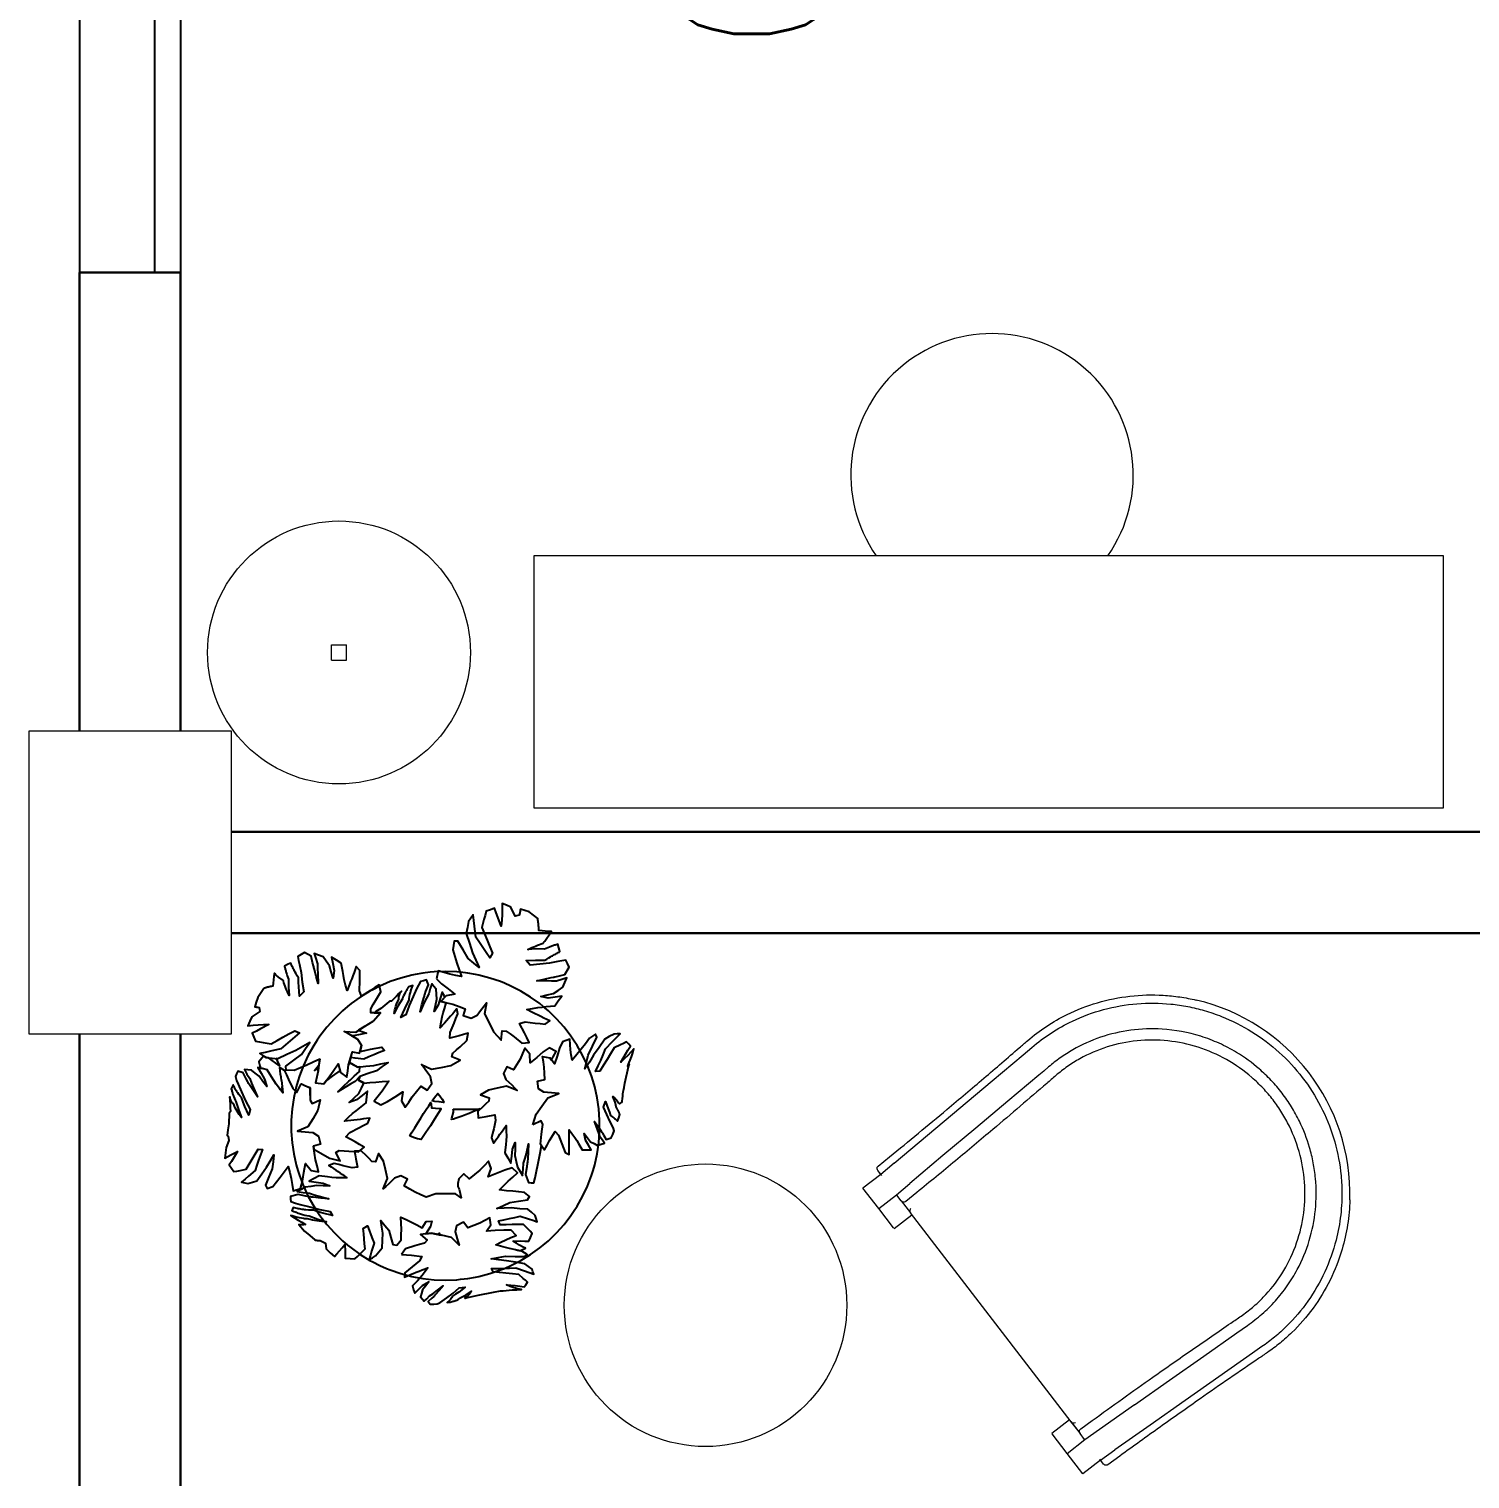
# Model space of a CAD drawing. Header units: inches. Extents: x 675 to 51927, y 19035 to 68555.
# Drawn here: x 8683 to 11534, y 33012 to 35879 of the extents above; entities that cross this region are included whole.
import ezdxf

# ---------------------------------------------------------------- set-up
doc = ezdxf.new("R2010")
doc.units = ezdxf.units.IN
doc.header["$LTSCALE"] = 0.5
doc.header["$MEASUREMENT"] = 0
for name, color, linetype in [('00 plants', 87, 'Continuous'), ('Window Exterior', 2, 'Continuous'), ('WINDOW_TEXT', 7, 'Continuous')]:
    doc.layers.add(name, color=color, linetype=linetype)
for name, color, linetype, lineweight in [('00I-FURN', 30, 'Continuous', 9), ('A-DETL-GENF', 92, 'Continuous', 5), ('Column', 192, 'Continuous', 13), ('G-IMPT', 8, 'Continuous', 9), ('Wall', 113, 'Continuous', 50)]:
    doc.layers.add(name, color=color, linetype=linetype, lineweight=lineweight)
doc.styles.add('_TCH_WINDOW', font='SIMPLEX', dxfattribs={"height": 3.5, "bigfont": 'GBCBIG'})

# ---------------------------------------------------------------- blocks, each defined once
blk = doc.blocks.new('$WINLIB2D$00000004')
at = {"color": 0}
for points in [[(-0.5, 0.5), (-0.5, -0.5)], [(-0.5, 0.5), (0.5, 0.5)], [(0.5, -0.5), (0.5, 0.5)], [(-0.5, 0.2406), (0.5, 0.2406)], [(-0.5, -0.5), (0.5, -0.5)]]:
    blk.add_lwpolyline(points, dxfattribs=at)

msp = doc.modelspace()

# ---------------------------------------------------------------- linework, layer by layer
at = {"layer": '00 plants', "flags": 128}
for points in [[(9488.9, 34000.6), (9499.2, 33991), (9512.4, 33980.9), (9525.7, 33970.6), (9508.2, 33966.9), (9497.7, 33955.8), (9509.6, 33953.3), (9521.4, 33950.6), (9533.8, 33946.2), (9546.1, 33941.6), (9542.1, 33928.1), (9557.7, 33923.1), (9569.5, 33929), (9574.3, 33935.2), (9579, 33941.4), (9583.6, 33947.5), (9588.2, 33953.6), (9584.3, 33931.4), (9593.2, 33913.5), (9601.9, 33895.9), (9617, 33879.8), (9618.8, 33898.1), (9626.9, 33897.5), (9634.8, 33891.7), (9642.6, 33885.9), (9658.3, 33873.8), (9672.5, 33875.1), (9667.8, 33884.5), (9663.1, 33893.9), (9653.5, 33912.7), (9664.6, 33915.5), (9684.2, 33913.2), (9694.1, 33912.2), (9704.3, 33911.2), (9713.2, 33917.6), (9707.3, 33920.4), (9701.5, 33923.2), (9695.8, 33926), (9690.2, 33928.9), (9684.6, 33931.7), (9679.1, 33934.5), (9668.1, 33940.2), (9678.9, 33942.1), (9689.6, 33944.1), (9698, 33944.9), (9706.4, 33945.8), (9723.1, 33947.7), (9730.1, 33957), (9736.9, 33966.3), (9723.6, 33964.5), (9710.1, 33962.7), (9695.3, 33966.1), (9707.9, 33968.9), (9720.3, 33971.8), (9729.8, 33978), (9739, 33984.1), (9743.3, 33993.4), (9747.3, 34002.5), (9737.1, 33999.4), (9726.4, 33996.2), (9716.9, 33996.5), (9707.3, 33996.7), (9687.7, 33997.1), (9702.2, 34000.2), (9716.3, 34003.3), (9719.8, 34004), (9721.5, 34004.4), (9723.2, 34004.8), (9730, 34006.3), (9743.1, 34009.1), (9751.3, 34023.8), (9748.3, 34030.9), (9745.1, 34037.9), (9737.3, 34036.5), (9729.3, 34034.9), (9712.7, 34031.5), (9693.7, 34030), (9674.2, 34028), (9666.4, 34037), (9685, 34037.6), (9694.2, 34037.7), (9703.2, 34037.7), (9707.2, 34040), (9711.1, 34042.3), (9714.9, 34044.5), (9716.8, 34045.5), (9718.7, 34046.6), (9720.6, 34047.7), (9722.5, 34048.7), (9724.3, 34049.7), (9726.2, 34050.7), (9728, 34051.7), (9729.8, 34052.7), (9731.6, 34053.7), (9733.4, 34054.7), (9731.4, 34061.9), (9728.9, 34069.1), (9725.7, 34068.1), (9724.1, 34067.6), (9722.4, 34067.1), (9720.8, 34066.5), (9719.2, 34066), (9717.5, 34065.4), (9715.9, 34064.8), (9714.2, 34064.2), (9712.6, 34063.6), (9709.3, 34062.4), (9705.9, 34061.1), (9702.6, 34059.7), (9686.5, 34059.8), (9670.1, 34059), (9677.8, 34062.5), (9681.5, 34064.2), (9685.3, 34065.7), (9689, 34067.2), (9692.7, 34068.6), (9696.5, 34069.9), (9700.2, 34071.1), (9701.3, 34072.6), (9702.4, 34074.1), (9703.5, 34075.6), (9704.6, 34077.1), (9708.7, 34083), (9712.8, 34088.7), (9713.8, 34090.1), (9714.8, 34091.4), (9715.9, 34092.8), (9716.9, 34094.1), (9710.6, 34094.7), (9704.3, 34095.3), (9698, 34095.8), (9691.8, 34096.2), (9691.6, 34099.2), (9691.6, 34100.7), (9691.5, 34102.2), (9691.4, 34103.7), (9691.2, 34105.2), (9691.1, 34106.6), (9691, 34108.1), (9690.8, 34109.6), (9690.7, 34111.1), (9690.5, 34112.5), (9690.3, 34114), (9690.1, 34115.4), (9689.9, 34116.9), (9689.6, 34118.4), (9689.4, 34119.8), (9672.8, 34133.6), (9663.9, 34136), (9655.2, 34138.3), (9654.9, 34136.8), (9654.7, 34135.4), (9654.4, 34134), (9654.1, 34132.5), (9653.8, 34131.1), (9653.4, 34129.6), (9653.1, 34128.1), (9652.7, 34126.6), (9644.7, 34124.6), (9636, 34142.6), (9627.7, 34146.4), (9619.3, 34150), (9619.3, 34139), (9618.8, 34127.8), (9618.2, 34116.5), (9617.4, 34105), (9610.4, 34122.6), (9607, 34131.5), (9603.7, 34140.5), (9595.8, 34137.5), (9587.5, 34134.3), (9585.2, 34126.3), (9583, 34118.3), (9578.6, 34102.1), (9584, 34089.5), (9589.3, 34077), (9594.5, 34064.4), (9599.7, 34051.8), (9594.4, 34042.4), (9587.6, 34052.7), (9580.8, 34062.8), (9574, 34072.9), (9567.1, 34083), (9564.4, 34104.9), (9563.1, 34116), (9561.9, 34127.3), (9557.3, 34120.9), (9552.8, 34114.5), (9550.4, 34102.3), (9548.1, 34090.3), (9554.3, 34071.2), (9560.3, 34052.4), (9567.1, 34037.8), (9573.8, 34023), (9562.8, 34032.1), (9551.8, 34041.1), (9541.9, 34058.1), (9531.7, 34075.1), (9524, 34075), (9521.6, 34058.3), (9525.6, 34045), (9529.3, 34031.8), (9534.1, 34018.5), (9538.8, 34005.1), (9527.2, 34007.5), (9515.7, 34009.8), (9504.2, 34013.1), (9492.8, 34016.4)], [(9201.7, 33710.1), (9201.8, 33699), (9203.4, 33676.7), (9206.7, 33654.7), (9211.5, 33632.9), (9214.9, 33621.5), (9217.9, 33611.5), (9225.9, 33590.7), (9235.4, 33570.5), (9246.3, 33551.1), (9253.2, 33540.6), (9258.6, 33532.5), (9272.2, 33514.8), (9287.1, 33498.2), (9303.1, 33482.8), (9313.3, 33474.3), (9320.3, 33468.5), (9338.4, 33455.5), (9357.4, 33443.9), (9363, 33441), (9377.3, 33433.7), (9390.1, 33428.2), (9397.8, 33425), (9418.9, 33417.8), (9440.5, 33412.2), (9447.3, 33410.9), (9462.4, 33408.1), (9484.6, 33405.7), (9506.8, 33404.8), (9529.1, 33405.7), (9536.7, 33406.5), (9551.3, 33408.1), (9566.4, 33410.9), (9573.2, 33412.2), (9594.8, 33417.8), (9615.9, 33425), (9623.6, 33428.2), (9636.4, 33433.7), (9650.7, 33441), (9656.2, 33443.9), (9675.3, 33455.5), (9693.4, 33468.5), (9700.4, 33474.3), (9710.5, 33482.8), (9726.6, 33498.2), (9741.5, 33514.8), (9755.1, 33532.5), (9760.5, 33540.6), (9767.4, 33551.1), (9778.3, 33570.5), (9787.8, 33590.7), (9795.7, 33611.5), (9798.8, 33621.5), (9802.2, 33632.9), (9807, 33654.7), (9810.3, 33676.7), (9811.9, 33699), (9811.9, 33710.1), (9811.9, 33721.3), (9810.3, 33743.5), (9807, 33765.6), (9802.2, 33787.3), (9798.8, 33798.7), (9795.7, 33808.7), (9787.8, 33829.5), (9778.3, 33849.7), (9767.4, 33869.1), (9760.5, 33879.6), (9755.1, 33887.7), (9741.5, 33905.4), (9726.6, 33922), (9710.5, 33937.5), (9700.4, 33946), (9693.4, 33951.7), (9675.3, 33964.7), (9656.2, 33976.3), (9650.7, 33979.2), (9636.4, 33986.5), (9623.6, 33992), (9615.9, 33995.2), (9594.8, 34002.4), (9573.2, 34008.1), (9566.4, 34009.4), (9551.3, 34012.1), (9536.7, 34013.7), (9529.1, 34014.6), (9506.8, 34015.4), (9484.6, 34014.6), (9476.9, 34013.7), (9462.4, 34012.1), (9447.3, 34009.4), (9440.5, 34008.1), (9418.9, 34002.4), (9397.8, 33995.2), (9390.1, 33992), (9377.3, 33986.5), (9363, 33979.2), (9357.4, 33976.3), (9338.4, 33964.7), (9320.3, 33951.7), (9313.3, 33946), (9303.1, 33937.5), (9287.1, 33922), (9272.2, 33905.4), (9258.6, 33887.7), (9253.2, 33879.6), (9246.3, 33869.1), (9235.4, 33849.7), (9225.9, 33829.5), (9217.9, 33808.7), (9214.9, 33798.7), (9211.5, 33787.3), (9206.7, 33765.6), (9203.4, 33743.5), (9201.8, 33721.3)], [(9679.5, 33712), (9686.2, 33733), (9697.7, 33749.2), (9709.7, 33765.7), (9730.9, 33773.9), (9723.8, 33774.5), (9716.5, 33775), (9709, 33775.7), (9701.3, 33776.5), (9690.8, 33783.3), (9688.9, 33798.5), (9703.3, 33801.8), (9702.8, 33814), (9702.4, 33826.1), (9700.6, 33836.8), (9698.8, 33847.4), (9713.2, 33844.5), (9716.8, 33840), (9720.2, 33846.4), (9725.9, 33856.9), (9712, 33864.6), (9700.4, 33856.4), (9687.5, 33845.5), (9674.5, 33834.7), (9673.8, 33852.1), (9663.8, 33863.7), (9659.1, 33852.9), (9654.5, 33842.1), (9648, 33831.4), (9641.7, 33820.9), (9628.1, 33826.8), (9621.5, 33813.7), (9626.6, 33802), (9632.3, 33796.5), (9637.9, 33791), (9643.4, 33785.5), (9648.7, 33780), (9627.6, 33788.4), (9609.5, 33784.3), (9592, 33780.5), (9576.3, 33771.5), (9593.5, 33765.6), (9592.7, 33758.8), (9587, 33753.5), (9581.5, 33748.3), (9570.7, 33738.5), (9571.6, 33726), (9579.5, 33727.1), (9587.7, 33728.4), (9604.7, 33731.5), (9606.2, 33720.8), (9602.3, 33703.8), (9600.2, 33695.1), (9598.2, 33686.1), (9602.2, 33675.7), (9605.3, 33680.3), (9608.4, 33684.8), (9611.5, 33689.2), (9614.6, 33693.5), (9617.7, 33697.8), (9620.8, 33702), (9627.1, 33710.5), (9627.3, 33700), (9627.5, 33689.4), (9626.9, 33681.3), (9626.2, 33673.1), (9624.6, 33656.4), (9630.6, 33646.5), (9636.3, 33636.5), (9638, 33650.3), (9639.3, 33664.1), (9644.8, 33677.1), (9644.8, 33664.1), (9644.4, 33651.1), (9647, 33639.5), (9649.1, 33628), (9654.5, 33619.9), (9659.5, 33611.9), (9660.8, 33624.1), (9661.6, 33636.3), (9664.4, 33645.8), (9666.9, 33655.3), (9671.3, 33674.4), (9670.7, 33659.1), (9669.6, 33643.9), (9669.2, 33640.1), (9669, 33638.2), (9668.8, 33636.3), (9667.9, 33628.8), (9665.4, 33613.7), (9671, 33597.7), (9676.3, 33597.6), (9681.4, 33597.6), (9684.1, 33607.2), (9686.4, 33616.9), (9690.1, 33636.1), (9694.5, 33656.3), (9697, 33671.4), (9695.1, 33674), (9697.1, 33693.7), (9698.2, 33703.4), (9699.3, 33713), (9696.1, 33720)], [(9478.6, 33752.6), (9479.1, 33745.6), (9487.1, 33744.9), (9495.3, 33744.2), (9497.6, 33744.1), (9497.8, 33743.1), (9493.4, 33735.7), (9485.5, 33723), (9477, 33710), (9468.1, 33696.7), (9458.6, 33683.2), (9458.6, 33683.2), (9455.7, 33683.5), (9451.9, 33684.3), (9447.9, 33685.5), (9443.5, 33687), (9438.9, 33688.9), (9436.3, 33690.1), (9439.9, 33696), (9446.1, 33706.4), (9452.2, 33716.3), (9457.9, 33725.5), (9463.5, 33734.2), (9468.8, 33742.3), (9473.9, 33749.9), (9478.3, 33756.3)], [(9504.3, 33756.3), (9502.6, 33756.5), (9494.3, 33757.4), (9486.2, 33758.5), (9480.4, 33759.3), (9483.3, 33763.2), (9487.6, 33769.1), (9491.5, 33774), (9495.6, 33769.1), (9500.2, 33762.9), (9504, 33756.9)], [(9522.1, 33742.9), (9528.8, 33742.7), (9546.2, 33742.7), (9557.3, 33742.8), (9568.5, 33743.2), (9574.9, 33743.5), (9569, 33740.9), (9561.1, 33737.6), (9553.6, 33734.6), (9546.6, 33731.9), (9540, 33729.4), (9533.9, 33727.2), (9528.2, 33725.2), (9522.9, 33723.5), (9519.1, 33722.4), (9519.7, 33725.3), (9522.6, 33737.1), (9522.6, 33740.7)], [(9419.9, 33455.3), (9429.8, 33454.9), (9439.9, 33454.1), (9460.3, 33451.8), (9455.4, 33443.1), (9441.2, 33431.2), (9434, 33425.2), (9426.7, 33419.1), (9425.7, 33411), (9431.7, 33413.5), (9437.5, 33415.9), (9443.3, 33418.3), (9449.1, 33420.6), (9454.9, 33422.8), (9460.6, 33425), (9472, 33429.3), (9466.5, 33421.7), (9461.1, 33414.3), (9456.2, 33408.9), (9451.3, 33403.6), (9441.6, 33393.3), (9443.9, 33385.8), (9446.1, 33378.9), (9453.8, 33386.4), (9461.5, 33394.5), (9473.9, 33401.4), (9467.6, 33393.2), (9461.4, 33385.4), (9459.5, 33378.2), (9457.6, 33371.8), (9461.3, 33367), (9465, 33363), (9470, 33367.9), (9475.1, 33373.6), (9481.9, 33378.1), (9488.6, 33382.9), (9502.1, 33393.3), (9494.7, 33384.4), (9487.3, 33376.2), (9485.4, 33374.3), (9484.5, 33373.3), (9483.6, 33372.4), (9479.9, 33368.9), (9472.7, 33362.9), (9476.7, 33357.5), (9483.6, 33357.5), (9490.7, 33357.8), (9495.5, 33360.1), (9500.3, 33363), (9509.8, 33370.1), (9521.9, 33379.2), (9533.8, 33389.6), (9545.6, 33390.8), (9533.3, 33381.3), (9527, 33376.9), (9520.7, 33372.9), (9519.5, 33370.7), (9518.3, 33368.7), (9517.1, 33366.9), (9516.4, 33366.1), (9515.8, 33365.3), (9515.1, 33364.5), (9514.4, 33363.8), (9513.7, 33363.2), (9513, 33362.5), (9512.3, 33362), (9511.5, 33361.5), (9510.8, 33361), (9510, 33360.6), (9516.1, 33361.5), (9522.2, 33363), (9524.1, 33363.5), (9525.1, 33363.7), (9526, 33364), (9526.9, 33364.4), (9527.8, 33364.7), (9528.7, 33365.1), (9529.6, 33365.5), (9530.4, 33365.9), (9531.3, 33366.4), (9532.9, 33367.4), (9534.5, 33368.5), (9536.1, 33369.7), (9547.7, 33375.8), (9558.7, 33383), (9555.7, 33378.9), (9554.2, 33377.1), (9552.6, 33375.4), (9550.9, 33373.9), (9549.1, 33372.5), (9548.3, 33371.9), (9545.5, 33371.6), (9545.7, 33371.1), (9545.8, 33370.7), (9545.9, 33370.4), (9545.2, 33370), (9545.3, 33369.7), (9545.4, 33369.4), (9545.6, 33369.2), (9545.7, 33369.1), (9546, 33369.1), (9548, 33369.7), (9571.3, 33375.1), (9601.7, 33381.3), (9615.7, 33383.4), (9620.8, 33384), (9638.9, 33385.5), (9648.2, 33385.7), (9657.2, 33386.1), (9649.9, 33387.7), (9642.5, 33389.8), (9635.1, 33392.5), (9627.6, 33395.6), (9645, 33394.1), (9653.7, 33393.1), (9662.4, 33391.9), (9665.9, 33395.9), (9669.4, 33400.7), (9665.1, 33404.5), (9660.8, 33408.4), (9652, 33416.1), (9639.3, 33417.3), (9626.6, 33418.6), (9613.9, 33420), (9601.2, 33421.6), (9597.9, 33428), (9609.9, 33428), (9621.9, 33428.1), (9633.9, 33428.5), (9645.8, 33428.9), (9663.5, 33423.1), (9672.4, 33420), (9681.6, 33416.6), (9679.9, 33421.6), (9678.2, 33426.4), (9670.9, 33432), (9663.7, 33437.3), (9645.7, 33440.1), (9627.9, 33443.2), (9612.6, 33444.9), (9597.1, 33447.3), (9611.3, 33449.6), (9625.4, 33452), (9644.5, 33451.3), (9663.6, 33451.3), (9668.7, 33455.6), (9658.3, 33462.1), (9645.9, 33464.6), (9633.6, 33467.6), (9620.3, 33470.8), (9606.8, 33474.8), (9616.5, 33479.8), (9626.1, 33484.7), (9636.4, 33489), (9646.7, 33493.2), (9636.9, 33503.7), (9622.3, 33503.9), (9605.3, 33502.9), (9588.1, 33501.9), (9596.7, 33514.4), (9594.4, 33528.1), (9584.5, 33522.9), (9574.6, 33517.6), (9562.9, 33513), (9551.2, 33508.1), (9542.7, 33519.7), (9528.8, 33512.4), (9526, 33500.6), (9528, 33493.6), (9530, 33486.8), (9531.9, 33480.2), (9533.8, 33473.8), (9518.6, 33489.2), (9498.8, 33493.6), (9479.3, 33497.5), (9457.3, 33495.3), (9470.6, 33483.9), (9465.2, 33478.3), (9455.8, 33475.6), (9446.4, 33472.7), (9427.6, 33466.6)]]:
    msp.add_lwpolyline(points, close=True, dxfattribs=at)
for points in [[(9258.4, 33842.2), (9256.7, 33830.4), (9255.1, 33818.6), (9252.5, 33806.8), (9249.8, 33795), (9266, 33792.8), (9275.1, 33804.2), (9284.6, 33818.5), (9294.4, 33832.9), (9299.5, 33815.8), (9311.9, 33806.6), (9313.6, 33818.7), (9315.4, 33830.8), (9319, 33843.6), (9322.7, 33856.3), (9337.1, 33853.8), (9340.7, 33869.9), (9333.4, 33881.1), (9326.5, 33885.2), (9319.7, 33889.2), (9313, 33893.1), (9306.4, 33896.9), (9329.4, 33895.5), (9346.7, 33906.2), (9363.6, 33916.8), (9378.1, 33933.5), (9359.4, 33933.4), (9359.1, 33941.4), (9363.9, 33949.9), (9368.9, 33958.3), (9378.8, 33975.1), (9375.7, 33989.1), (9367.2, 33983.5), (9358.5, 33977.8), (9341, 33966.3), (9337, 33977), (9337.4, 33996.7), (9337.5, 34006.8), (9337.5, 34017), (9330.5, 34025.2), (9328.3, 34019.1), (9326.1, 34013), (9323.8, 34007), (9321.6, 34001.1), (9319.3, 33995.3), (9317, 33989.5), (9312.4, 33978), (9309.5, 33988.5), (9306.7, 33998.9), (9305.2, 34007.2), (9303.7, 34015.5), (9300.6, 34032), (9291.2, 34038), (9281.8, 34043.9), (9284.4, 34030.8), (9287, 34017.5), (9284.7, 34002.4), (9281.1, 34014.7), (9277.5, 34026.7), (9271, 34035.6), (9264.8, 34044.2), (9255.9, 34047.6), (9247.2, 34050.6), (9250.4, 34040.7), (9253.8, 34030.4), (9254, 34020.9), (9254.3, 34011.2), (9255.2, 33991.6), (9251.3, 34005.7), (9247.6, 34019.5), (9246.8, 34022.9), (9246.3, 34024.6), (9245.9, 34026.3), (9244.2, 34032.9), (9241.2, 34045.8), (9227.8, 34052.7), (9221.5, 34049), (9215.2, 34045.1), (9216.5, 34037.3), (9217.9, 34029.4), (9221.5, 34013.2), (9223.7, 33994.3), (9226.6, 33975), (9218.5, 33966.3), (9217, 33984.9), (9216.4, 33994), (9216.1, 34003.1), (9213.8, 34006.8), (9211.7, 34010.5), (9209.6, 34014.2), (9208.6, 34016), (9207.6, 34017.8), (9206.7, 34019.6), (9205.8, 34021.3), (9204.9, 34023.1), (9204, 34024.9), (9203.1, 34026.6), (9202.3, 34028.4), (9201.5, 34030.1), (9200.7, 34031.8), (9194.6, 34029.1), (9188.5, 34026), (9189.3, 34022.8), (9189.7, 34021.2), (9190.1, 34019.6), (9190.5, 34018), (9190.9, 34016.4), (9191.4, 34014.8), (9191.8, 34013.2), (9192.3, 34011.6), (9192.8, 34010), (9193.9, 34006.8), (9195, 34003.6), (9196.2, 34000.3), (9196.5, 33984.1), (9197.8, 33967.9), (9194.3, 33975.2), (9192.7, 33978.8), (9191.2, 33982.4), (9189.8, 33986), (9188.5, 33989.6), (9187.4, 33993.2), (9186.4, 33996.9), (9185.1, 33997.9), (9183.8, 33998.8), (9182.5, 33999.8), (9181.3, 34000.7), (9176.6, 34004.4), (9172.3, 34008), (9171.3, 34009), (9170.4, 34009.9), (9169.4, 34010.8), (9168.5, 34011.8), (9167.6, 34005.3), (9166.7, 33998.9), (9165.9, 33992.5), (9165.3, 33986.2), (9162.9, 33985.8), (9161.7, 33985.6), (9160.6, 33985.4), (9159.4, 33985.1), (9158.3, 33984.9), (9157.1, 33984.6), (9156, 33984.4), (9154.9, 33984.1), (9153.8, 33983.8), (9152.7, 33983.5), (9151.6, 33983.2), (9150.6, 33982.9), (9149.5, 33982.6), (9148.5, 33982.2), (9147.4, 33981.9), (9135.6, 33963.9), (9132.5, 33954.7), (9129.6, 33945.6), (9130.6, 33945.5), (9131.7, 33945.3), (9132.7, 33945.1), (9133.8, 33945), (9134.9, 33944.8), (9136.1, 33944.5), (9137.2, 33944.3), (9138.4, 33944.1), (9139.7, 33936.1), (9123.9, 33925.7), (9120, 33916.9), (9116.3, 33908.1), (9126.2, 33909.1), (9136.3, 33909.8), (9146.7, 33910.2), (9157.4, 33910.6), (9141.2, 33901.8), (9133.1, 33897.5), (9124.8, 33893.3), (9127.8, 33885.7), (9131.1, 33877.7), (9138.8, 33876.2), (9146.6, 33874.8), (9162.2, 33872.1), (9173.8, 33878.7), (9185.4, 33885.2), (9197, 33891.8), (9208.8, 33898.2), (9218.1, 33893.8), (9208.7, 33886.1), (9199.5, 33878.2), (9190.3, 33870.4), (9181.2, 33862.4), (9160.6, 33857.6), (9150.1, 33855.2), (9139.4, 33852.8), (9145.8, 33848.9), (9152.3, 33845), (9164.1, 33843.9), (9175.6, 33842.8)], [(9332.9, 33825.9), (9349.2, 33827.8), (9365.5, 33829.4), (9379.3, 33832.5), (9393.6, 33835.3), (9382, 33827.2), (9370.7, 33819), (9354, 33813.5), (9337.6, 33807.5), (9334.7, 33800.4), (9345.7, 33794.7), (9357.1, 33795.6), (9368.9, 33796.2), (9381.6, 33797.5), (9395, 33798.6), (9388.3, 33788.4), (9381.5, 33778.4), (9373.9, 33768.6), (9366.2, 33759), (9378.9, 33751.3), (9392.2, 33758.3), (9407.2, 33767.7), (9422.4, 33777.2), (9419.7, 33759.8), (9427.3, 33746.7), (9434.2, 33757.1), (9441, 33767.5), (9449.6, 33777.8), (9458.2, 33788.2), (9470.6, 33780.5), (9480, 33794), (9477.5, 33807.1), (9472.8, 33813.4), (9468.3, 33819.6), (9463.9, 33825.6), (9459.7, 33831.5), (9479.4, 33821.9), (9498.7, 33825.6), (9517.5, 33829.4), (9535.7, 33839.8), (9519.4, 33846.4), (9521.8, 33854.1), (9528.8, 33860.3), (9535.8, 33866.5), (9549.5, 33878.9), (9551.5, 33893.1), (9542.8, 33890.7), (9533.9, 33888.3), (9515.4, 33883.6), (9516.1, 33894.9), (9523.8, 33913.1), (9527.7, 33922.3), (9531.7, 33931.7), (9529.6, 33941.6), (9525.4, 33936.7), (9521.2, 33931.8), (9517.1, 33927.1), (9512.9, 33922.4), (9508.8, 33917.8), (9504.7, 33913.3), (9496.4, 33904.2), (9498.3, 33914.8), (9500.2, 33925.4), (9502.5, 33933.5), (9504.8, 33941.6), (9508.3, 33953.5), (9497.7, 33955.8), (9505.9, 33964.4), (9505, 33966.2), (9500.7, 33974.5), (9496.6, 33961.8), (9492.7, 33948.9), (9484.4, 33935.9), (9486.9, 33948.3), (9489.6, 33960.4), (9488.9, 33970.5), (9488.5, 33980.1), (9484, 33985.9), (9479.9, 33991.2), (9476.7, 33981.5), (9473.9, 33971.3), (9469.4, 33962.6), (9465.1, 33953.8), (9457, 33935.7), (9460.4, 33949.8), (9464.2, 33963.4), (9465.2, 33966.8), (9465.7, 33968.4), (9466.2, 33970), (9468.4, 33976.5), (9473.2, 33988.7), (9469.1, 33998.5), (9463.3, 33997), (9457.7, 33995.2), (9453.6, 33988.3), (9449.9, 33981), (9443.3, 33965.7), (9435.4, 33948.2), (9428.4, 33929.8), (9418.7, 33924.5), (9426.4, 33941.7), (9430.5, 33950.1), (9434.8, 33958.3), (9435.3, 33962.2), (9435.9, 33966.1), (9436.7, 33969.9), (9437.1, 33971.7), (9437.6, 33973.6), (9438.1, 33975.4), (9438.6, 33977.2), (9439.2, 33978.9), (9439.8, 33980.7), (9440.4, 33982.4), (9441.1, 33984.1), (9441.8, 33985.8), (9442.6, 33987.4), (9438.4, 33986.5), (9434.3, 33985.1), (9432.4, 33982.3), (9431.4, 33980.9), (9430.5, 33979.4), (9429.7, 33978), (9428.8, 33976.5), (9428, 33975.1), (9427.2, 33973.6), (9426.4, 33972.1), (9425.6, 33970.6), (9424.2, 33967.5), (9422.9, 33964.5), (9421.6, 33961.3), (9413, 33947), (9405.4, 33932.2), (9406.9, 33939.7), (9407.9, 33943.3), (9409, 33946.9), (9410.2, 33950.5), (9411.5, 33954), (9413.1, 33957.4), (9414.7, 33960.8), (9414.7, 33961.9), (9414.8, 33963.1), (9414.9, 33964.2), (9415, 33965.2), (9415.9, 33969.3), (9417.6, 33973.1), (9418.1, 33974), (9418.7, 33974.9), (9419.4, 33975.7), (9420.1, 33976.6), (9414.9, 33971.6), (9409.8, 33966.5), (9404.7, 33961.4), (9399.9, 33956.3), (9399, 33956.4), (9398.6, 33956.4), (9398.2, 33956.4), (9397.9, 33956.4), (9397.5, 33956.4), (9397.2, 33956.3), (9396.9, 33956.3), (9396.6, 33956.2), (9396.4, 33956.1), (9396.1, 33956), (9395.9, 33955.9), (9395.7, 33955.7), (9395.5, 33955.5), (9395.2, 33955.2), (9379.1, 33942.4), (9369.5, 33935.9), (9365.9, 33933.4), (9378.1, 33933.5)], [(9346.7, 33906.2), (9335.1, 33899), (9336.4, 33898.5), (9343.2, 33895.9), (9350.4, 33893.1), (9335.1, 33890.1), (9327.4, 33888.7), (9321.9, 33887.9), (9326.5, 33885.2)], [(9255.1, 33818.6), (9255.9, 33824.6), (9247.8, 33819.3), (9253.1, 33826.2), (9255.8, 33829.6), (9256.8, 33830.7), (9258.4, 33842.2), (9245.3, 33836.1), (9232.7, 33829.9), (9220.1, 33824.8), (9207.8, 33819.5), (9191.8, 33820.3), (9191.2, 33827.9), (9206.7, 33839.8), (9222.2, 33851.4), (9230.2, 33863.3), (9238.3, 33875.2), (9224.5, 33867.1), (9210.9, 33858.8), (9193.3, 33850.9), (9175.6, 33842.8), (9171.8, 33843.1), (9174, 33838.6), (9178.8, 33828.7), (9163.9, 33839.5), (9157.1, 33844.5), (9152.3, 33845), (9147.1, 33848.1), (9143.5, 33843.9), (9137.6, 33836.8), (9139.6, 33829), (9140.8, 33824.3), (9144.5, 33823.3)], [(9340.7, 33869.9), (9337.9, 33857.3), (9347.1, 33859.2), (9358.3, 33861.5), (9369.7, 33863.8), (9381.2, 33865.9), (9386.2, 33858.9), (9375.8, 33854.8), (9365.5, 33850.7), (9355.4, 33846.4), (9345.4, 33842.1), (9328.3, 33844.2), (9319.6, 33845.3), (9319.5, 33845.3), (9319, 33843.6), (9316.8, 33835.5), (9316.9, 33835.4), (9325, 33830.6)], [(9695.1, 33674), (9703, 33662.8), (9707.9, 33672), (9713, 33681.1), (9723.8, 33699.1), (9730.7, 33691.7), (9737, 33674.5), (9740.2, 33665.8), (9743.4, 33657.1), (9751.6, 33653.6), (9751.4, 33659.9), (9751.3, 33666.1), (9751.3, 33672.2), (9751.3, 33678.3), (9751.3, 33684.3), (9751.4, 33690.3), (9751.6, 33702.2), (9757.2, 33694.7), (9762.8, 33687.3), (9766.5, 33681), (9770.1, 33674.9), (9777.2, 33662.7), (9786.3, 33662.6), (9794.9, 33662.6), (9789.7, 33671.9), (9784, 33681.4), (9781.6, 33694.9), (9787.9, 33686.6), (9794, 33678.5), (9801.2, 33674.8), (9807.8, 33671.3), (9815, 33673.5), (9821.7, 33676.1), (9817.6, 33681.8), (9812.9, 33687.9), (9810.6, 33695.3), (9807.9, 33702.9), (9802, 33718.4), (9808.8, 33708.9), (9815, 33699.8), (9816.4, 33697.6), (9817.1, 33696.5), (9817.8, 33695.4), (9820.5, 33691.2), (9825, 33683.2), (9834.5, 33686.4), (9837.9, 33693.1), (9840.9, 33700), (9839.4, 33704.5), (9837.4, 33709.3), (9832.1, 33719.4), (9826.4, 33732.8), (9819.5, 33746.7), (9823.2, 33758), (9828.9, 33744), (9831.4, 33737.1), (9833.6, 33730.3), (9835.8, 33728.8), (9837.9, 33727.3), (9839.9, 33725.8), (9840.8, 33725.1), (9841.6, 33724.4), (9842.4, 33723.8), (9843.2, 33723.1), (9844, 33722.4), (9844.7, 33721.8), (9845.3, 33721.2), (9845.9, 33720.5), (9846.5, 33719.9), (9847.1, 33719.3), (9849.6, 33725.8), (9851.7, 33732.6), (9851.3, 33734.1), (9851, 33734.8), (9850.8, 33735.6), (9850.5, 33736.3), (9850.1, 33737.1), (9849.8, 33737.8), (9849.4, 33738.6), (9849, 33739.3), (9848.6, 33740.1), (9847.6, 33741.6), (9846.6, 33743.1), (9845.4, 33744.7), (9842.4, 33756.6), (9838.3, 33768.3), (9842.1, 33764.8), (9843.8, 33763), (9845.4, 33761.2), (9846.8, 33759.4), (9848.1, 33757.6), (9849.2, 33755.8), (9850.2, 33753.9), (9851, 33754.2), (9851.7, 33754.5), (9852.4, 33754.7), (9853, 33755), (9855, 33756.4), (9856.3, 33757.9), (9856.4, 33758.3), (9856.6, 33758.7), (9856.7, 33759), (9857.3, 33764), (9857.7, 33768.5), (9858.1, 33772.9), (9858.4, 33777.4), (9859.1, 33779.7), (9859.4, 33780.9), (9859.7, 33782), (9859.9, 33783.2), (9860.2, 33784.4), (9860.4, 33785.7), (9861.8, 33794.5), (9869.1, 33826.7), (9869.4, 33827.5), (9869.7, 33828.4), (9869.9, 33829.3), (9870.1, 33830.3), (9870.2, 33831.2), (9870.3, 33832.2), (9868.1, 33826.8), (9867.9, 33828.8), (9875.2, 33846.8), (9877.6, 33854.7), (9879.8, 33862.5), (9873.9, 33855.6), (9867.6, 33848.9), (9860.7, 33842.4), (9853.5, 33836), (9862.9, 33851.9), (9867.8, 33859.8), (9872.9, 33867.5), (9869.4, 33871.6), (9865.2, 33876), (9859.1, 33873.1), (9852.9, 33870.2), (9840.4, 33864.2), (9833.5, 33852.6), (9826.6, 33841.2), (9819.6, 33829.8), (9812.4, 33818.4), (9804, 33817.3), (9809.1, 33828.4), (9814, 33839.6), (9818.8, 33850.8), (9823.4, 33862.1), (9837.6, 33876.9), (9844.9, 33884.3), (9852.4, 33891.8), (9846.4, 33891.8), (9840.3, 33891.6), (9831, 33886.5), (9822, 33881.3), (9811.1, 33865.3), (9799.9, 33849.6), (9791.7, 33836), (9782.8, 33822.5), (9786.1, 33836.2), (9789.2, 33849.9), (9798, 33867.3), (9806.3, 33885.3), (9803.7, 33891.2), (9791.8, 33883.2), (9783.8, 33872.5), (9775.4, 33862), (9766.7, 33850.9), (9757.4, 33840), (9755.7, 33850.3), (9754.1, 33860.5), (9753.4, 33871.1), (9752.7, 33881.7), (9738.1, 33876.4), (9732.8, 33863.5), (9727.8, 33848.1), (9722.7, 33832.5), (9713.2, 33844.5)], [(9182.4, 33800), (9183.1, 33793.9), (9183.7, 33787.7), (9184.9, 33775.5), (9178.3, 33784), (9171.7, 33792.5), (9167.2, 33799.6), (9162.7, 33806.7), (9153.9, 33821), (9144.5, 33823.3), (9135.5, 33825.7), (9142.1, 33814.1), (9149.2, 33802.6), (9153.3, 33787.8), (9145.8, 33797.9), (9138.5, 33808), (9130.6, 33814.2), (9123.2, 33820.4), (9115.9, 33820.9), (9109.1, 33821.3), (9114.2, 33812.5), (9120, 33803.6), (9123.4, 33794.5), (9127.1, 33785.4), (9135.1, 33767.3), (9126.9, 33779.2), (9119.3, 33791.1), (9117.5, 33794.1), (9116.6, 33795.6), (9115.8, 33797.1), (9112.4, 33803), (9106.5, 33814.8), (9096.5, 33818.2), (9093.8, 33812.9), (9091.3, 33807.5), (9093.8, 33799.9), (9096.7, 33792.2), (9103.7, 33777.1), (9111.4, 33759.5), (9120.4, 33742.1), (9117.9, 33731.3), (9110.2, 33748.5), (9106.7, 33757.1), (9103.5, 33765.8), (9100.9, 33768.8), (9098.4, 33771.9), (9096.1, 33775), (9095, 33776.5), (9094, 33778.1), (9093, 33779.7), (9092, 33781.3), (9091.1, 33782.9), (9090.2, 33784.5), (9089.3, 33786.2), (9088.5, 33787.8), (9087.8, 33789.4), (9087, 33791.1), (9084.9, 33787.3), (9083.2, 33783.4), (9084, 33780.1), (9084.5, 33778.4), (9084.9, 33776.8), (9085.4, 33775.2), (9085.9, 33773.6), (9086.5, 33772), (9087, 33770.4), (9087.6, 33768.8), (9088.2, 33767.2), (9089.5, 33764.1), (9090.9, 33761.1), (9092.5, 33758.1), (9097.3, 33742.1), (9103.3, 33726.5), (9098.7, 33732.7), (9096.6, 33735.8), (9094.7, 33739), (9092.9, 33742.3), (9091.2, 33745.6), (9089.6, 33749.1), (9088.2, 33752.6), (9087.4, 33753.4), (9086.6, 33754.2), (9085.8, 33755), (9085.1, 33755.8), (9082.7, 33759.2), (9081, 33762.9), (9080.7, 33763.9), (9080.4, 33765), (9080.2, 33766.1), (9080.1, 33767.2), (9080.3, 33759.9), (9080.7, 33752.7), (9081.1, 33745.6), (9081.7, 33738.5), (9081, 33738), (9080.7, 33737.7), (9080.5, 33737.4), (9080.2, 33737.1), (9080, 33736.8), (9079.8, 33736.6), (9079.7, 33736.3), (9079.5, 33736), (9079.4, 33735.8), (9079.4, 33735.5), (9079.3, 33735.3), (9079.3, 33735), (9079.3, 33734.7), (9079.3, 33734.3), (9078.1, 33713.8), (9076.5, 33702.3), (9075, 33691.1), (9075.2, 33690.9), (9075.3, 33690.7), (9075.5, 33690.5), (9075.8, 33690.3), (9076.1, 33690.1), (9076.4, 33689.9), (9076.8, 33689.8), (9077.2, 33689.6), (9078.6, 33681), (9072.8, 33667.1), (9071.6, 33656.5), (9070.7, 33646), (9076.2, 33649.4), (9082.2, 33652.7), (9088.7, 33656), (9095.6, 33659.5), (9087.6, 33646.1), (9083.5, 33639.4), (9079.1, 33632.8), (9083.4, 33626.2), (9088.4, 33619.6), (9094.4, 33620.7), (9100.5, 33621.8), (9112.8, 33624.4), (9118.6, 33634.4), (9124.4, 33644.3), (9130.3, 33654.2), (9136.4, 33664.2), (9145, 33663.3), (9141, 33652.8), (9137.3, 33642.4), (9133.7, 33632), (9130.2, 33621.7), (9117.2, 33610.4), (9110.6, 33604.7), (9103.6, 33598.8), (9109.9, 33597.4), (9116.2, 33596), (9125.2, 33598.8), (9133.9, 33601.6), (9143.4, 33614.9), (9153.1, 33628.1), (9160, 33640.5), (9167.4, 33653), (9165.8, 33639), (9164.2, 33625.1), (9157.2, 33608.9), (9150.7, 33592.8), (9154.1, 33585.9), (9165.6, 33590.3), (9172.6, 33599.3), (9180, 33608.5), (9187.6, 33618.9), (9195.8, 33629.5), (9198.8, 33617.8), (9201.8, 33606), (9203.9, 33593.8), (9205.9, 33581.6), (9220.1, 33585.9), (9223.8, 33600.5), (9226.8, 33618), (9229.9, 33635.6), (9241.1, 33621.9), (9255.9, 33618.9), (9252.8, 33630.9), (9249.6, 33642.9), (9247.7, 33656.3), (9245.6, 33669.6)], [(9182.4, 33800), (9181.7, 33806.2), (9180.9, 33812.5), (9180.1, 33818.8), (9179.2, 33825.2), (9188, 33820.2), (9192.3, 33811), (9196.6, 33801.8), (9205, 33784), (9212.9, 33775.9), (9221.8, 33792.8), (9222, 33793.2), (9226.3, 33790.9), (9236, 33786.4), (9239.3, 33785.1), (9239.3, 33779.6), (9239.3, 33770.3), (9239.2, 33760.9), (9243.2, 33754), (9259.1, 33761.8), (9254.6, 33741.2), (9244.9, 33724.7), (9234.8, 33707.8), (9214.4, 33699.6), (9221.7, 33698.9), (9229.1, 33698.1), (9236.7, 33697.3), (9244.5, 33696.6), (9255.9, 33689.7), (9259.7, 33673.6), (9245.6, 33669.6), (9246.5, 33663.8), (9260.1, 33656), (9277.5, 33646), (9298.8, 33640.8), (9289.9, 33657.2), (9296.7, 33661.2), (9306.4, 33660.7), (9316, 33660.1), (9335.1, 33658.7), (9345.9, 33667.8), (9337.1, 33673), (9328.2, 33678.1), (9310.1, 33688.6), (9317.7, 33697), (9335.3, 33705.9), (9344.2, 33710.5), (9353.2, 33715.2), (9357.4, 33725.4), (9350.9, 33724.5), (9344.6, 33723.7), (9338.3, 33722.9), (9332, 33722.2), (9325.8, 33721.5), (9319.6, 33720.8), (9307.4, 33719.6), (9315.4, 33727), (9323.3, 33734.6), (9330.1, 33739.8), (9336.8, 33745.1), (9350.2, 33755.8), (9351.4, 33767.3), (9352.7, 33778.7), (9341.9, 33770), (9331.1, 33761.2), (9316.6, 33756), (9326, 33765.2), (9335.3, 33774.3), (9340.5, 33784.5), (9345.6, 33794.5), (9345.5, 33794.8), (9334.7, 33800.4), (9337.6, 33807.5), (9336.3, 33806.1), (9328.3, 33797.8), (9319.7, 33793), (9311.1, 33787.9), (9293.8, 33777.6), (9304.8, 33788), (9315.7, 33798.2), (9318.4, 33800.7), (9319.8, 33801.9), (9321.1, 33803.1), (9326.5, 33808), (9337.1, 33817.4), (9337.7, 33826.5), (9332.9, 33825.9), (9325, 33830.6), (9317.4, 33835.1), (9316.4, 33834.3), (9315.4, 33830.8)], [(9299.5, 33815.8), (9298.5, 33819.2), (9282.6, 33808), (9271.6, 33799.8), (9266, 33792.8)], [(9178.3, 33784), (9179.7, 33782.1), (9184.6, 33778.7), (9183.7, 33787.7)], [(9239.3, 33770.3), (9239.3, 33779.6), (9239.3, 33785.1), (9236, 33786.4)], [(9645.9, 33464.6), (9654.7, 33462.8), (9655.6, 33463.2), (9665.1, 33467.9), (9659.3, 33470.8), (9653.4, 33474.2), (9647.2, 33478.1), (9640.6, 33482.2), (9656.2, 33482.3), (9664, 33482.2), (9672, 33481.9), (9675.4, 33489.1), (9678.5, 33496.8), (9674.4, 33501.4), (9670.2, 33505.9), (9661.6, 33515.1), (9650.1, 33514.8), (9638.6, 33514.6), (9627.1, 33514.5), (9615.4, 33514.5), (9611.7, 33522.3), (9622.7, 33524.4), (9633.5, 33526.6), (9644.3, 33528.9), (9654.9, 33531.3), (9671.3, 33526.2), (9679.6, 33523.4), (9688.3, 33520.5), (9686.2, 33526.7), (9684.2, 33532.7), (9677, 33539), (9670.1, 33545), (9653.8, 33546.1), (9637.5, 33547.6), (9623.3, 33547), (9608.7, 33546.8), (9621.6, 33552.7), (9634.3, 33558.7), (9651.7, 33561.1), (9668.9, 33563.9), (9673, 33570.4), (9663.3, 33578), (9651.9, 33579.2), (9640.2, 33580.8), (9627.4, 33581.8), (9614.1, 33583.3), (9622.6, 33592), (9631, 33600.6), (9640.4, 33608.8), (9649.7, 33616.9), (9638.6, 33626.7), (9624.3, 33622.3), (9607.8, 33615.8), (9591.1, 33609.3), (9597, 33625.9), (9591.9, 33640.2), (9583.2, 33631.2), (9574.6, 33622.3), (9564.2, 33613.7), (9553.9, 33605), (9543.2, 33614.9), (9533.5, 33605.5), (9531.4, 33595.9), (9531.5, 33590), (9534, 33584.8), (9538, 33567.6), (9526.9, 33575.8), (9522, 33575.8), (9517.1, 33575.8), (9507.2, 33575.7), (9488.1, 33575.4), (9468.7, 33568.7), (9469, 33568.9), (9458, 33573.8), (9447.1, 33578.6), (9436.3, 33585.1), (9425.5, 33591.5), (9431.9, 33604.8), (9418.5, 33611.4), (9406.3, 33606.6), (9400.5, 33601), (9394.8, 33595.6), (9389.1, 33590.4), (9383.4, 33585.3), (9392.2, 33605.7), (9388.1, 33623.4), (9384.2, 33640.4), (9374.7, 33655.6), (9368.6, 33639), (9361.5, 33639.8), (9355.9, 33645.2), (9350.5, 33650.6), (9339.9, 33660.8), (9326.9, 33660), (9328.3, 33652.6), (9329.8, 33644.8), (9333.2, 33628.4), (9322.3, 33627.2), (9304.7, 33631.2), (9295.7, 33633.3), (9286.5, 33635.4), (9276, 33631.8), (9280.7, 33628.8), (9285.3, 33625.8), (9289.9, 33622.7), (9294.4, 33619.6), (9298.8, 33616.6), (9303.2, 33613.5), (9311.9, 33607.3), (9301.2, 33607.3), (9290.4, 33607.4), (9282.1, 33608.2), (9273.8, 33609), (9257, 33611), (9247.1, 33605.7), (9237.2, 33600.7), (9251.1, 33598.5), (9265, 33596.8), (9278.3, 33591.1), (9265.1, 33591.6), (9252, 33592.3), (9240.5, 33590.3), (9229.1, 33588.8), (9221.3, 33584.1), (9213.7, 33579.9), (9225.6, 33578), (9237.7, 33576.6), (9247.2, 33573.6), (9256.8, 33570.9), (9276, 33566), (9260.7, 33567.1), (9245.5, 33568.8), (9241.7, 33569.3), (9239.8, 33569.6), (9238, 33569.9), (9230.4, 33571.1), (9215.6, 33574.2), (9200.5, 33570), (9200.7, 33565.2), (9201, 33560.5), (9210.3, 33557.3), (9219.7, 33554.4), (9238.6, 33549.9), (9258.7, 33544.8), (9279, 33540.8), (9283.5, 33532.8), (9264.6, 33537.5), (9255.3, 33540.2), (9246, 33543.2), (9240.9, 33543.2), (9235.9, 33543.5), (9230.9, 33543.9), (9228.3, 33544.1), (9225.8, 33544.4), (9223.3, 33544.8), (9220.8, 33545.2), (9218.3, 33545.6), (9215.8, 33546.1), (9213.3, 33546.6), (9210.8, 33547.2), (9208.3, 33547.8), (9205.8, 33548.4), (9204.2, 33545.2), (9202.9, 33542.3), (9207.2, 33540.6), (9209.4, 33539.8), (9211.5, 33539), (9213.7, 33538.2), (9215.8, 33537.5), (9218, 33536.8), (9220.1, 33536.1), (9222.2, 33535.5), (9224.4, 33534.8), (9228.6, 33533.7), (9232.9, 33532.7), (9237.2, 33531.8), (9254.2, 33525.3), (9271.5, 33520), (9262.2, 33520.7), (9257.6, 33521.2), (9252.9, 33521.9), (9248.3, 33522.7), (9243.6, 33523.7), (9239, 33524.9), (9234.3, 33526.2), (9232.3, 33526.2), (9230.3, 33526.3), (9228.3, 33526.4), (9226.3, 33526.6), (9218.2, 33527.8), (9209.9, 33529.9), (9207.7, 33530.6), (9205.6, 33531.3), (9203.4, 33532.1), (9201.2, 33533), (9208.5, 33528.3), (9215.7, 33523.8), (9222.9, 33519.4), (9230.1, 33515.2), (9228.4, 33514.8), (9227.6, 33514.6), (9226.8, 33514.4), (9225.9, 33514.3), (9225.1, 33514.2), (9224.3, 33514.1), (9223.4, 33514.1), (9222.6, 33514), (9221.8, 33514), (9221, 33514.1), (9220.1, 33514.1), (9219.3, 33514.2), (9218.5, 33514.3), (9217.7, 33514.4), (9216.9, 33514.6), (9228.1, 33501.9), (9238.4, 33493), (9248.6, 33484.4), (9249.9, 33484.1), (9251.2, 33483.9), (9252.5, 33483.6), (9253.8, 33483.5), (9255.1, 33483.3), (9256.4, 33483.3), (9257.7, 33483.2), (9259, 33483.2), (9269.7, 33478.2), (9270.7, 33466.7), (9279, 33459), (9287.4, 33451.6), (9292.3, 33457), (9297.4, 33462.7), (9302.6, 33468.9), (9307.9, 33475.6), (9308.5, 33462.3), (9308.7, 33455.5), (9308.8, 33448.6), (9318.3, 33447.5), (9327.9, 33447), (9333, 33451.9), (9337.9, 33456.9), (9347.8, 33467), (9346.9, 33476.9), (9346.1, 33486.7), (9345.2, 33496.6), (9344.4, 33506.8), (9352.6, 33512.4), (9355.9, 33503.5), (9359.2, 33494.7), (9362.4, 33486.2), (9365.7, 33477.7), (9360.8, 33462.1), (9358.3, 33454), (9355.7, 33445.6), (9362.3, 33449.3), (9368.8, 33452.9), (9375.3, 33461), (9381.7, 33468.8), (9382.3, 33483.1), (9382.8, 33497.7), (9380.9, 33509.9), (9378.9, 33522.6), (9386.9, 33513.2), (9394.9, 33503.9), (9399, 33489.5), (9403, 33475.6), (9410.6, 33473.9), (9419, 33484.5), (9419.5, 33494.7), (9420.1, 33505.4), (9419.3, 33517.1), (9418.4, 33529.5), (9429.2, 33524.7), (9440, 33519.8), (9450.6, 33514.1), (9461.1, 33508.2), (9468.7, 33521), (9480.2, 33521.7), (9477.4, 33510.8), (9467.8, 33496.4), (9479.3, 33497.5), (9491.2, 33495.1), (9495, 33498), (9493.8, 33494.6), (9498.8, 33493.6)]]:
    msp.add_lwpolyline(points, dxfattribs=at)
at = {"layer": '00I-FURN'}
for p, q in [((11481.4, 34837.5), (9681.4, 34837.5)), ((9681.4, 34837.5), (9681.4, 34339)), ((11481.4, 34339), (11481.4, 34837.5)), ((9681.4, 34339), (11481.4, 34339)), ((10363.1, 33630.6), (10385.3, 33648.7)), ((10368, 33614.1), (10332.8, 33587)), ((10369.8, 33611.7), (10362, 33621.8)), ((10368, 33614.1), (10362, 33621.8)), ((10394.7, 33636.5), (10368, 33614.1)), ((10363.9, 33546.5), (10332.8, 33587)), ((10399, 33573.8), (10425.7, 33596.2)), ((10363.9, 33546.5), (10399.1, 33573.6)), ((10399, 33573.8), (10399.1, 33573.6)), ((10408.5, 33561.4), (10399.5, 33573.2)), ((10408.5, 33561.4), (10426.6, 33538)), ((10439.5, 33578.3), (10417.5, 33560.4)), ((10393.3, 33508.2), (10363.9, 33546.5)), ((10394.2, 33507.2), (10429.4, 33534.3)), ((10426.4, 33538.1), (10744.3, 33124.9)), ((10394.1, 33507.3), (10393.3, 33508.2)), ((10870.1, 33158.4), (10771.7, 33089.2)), ((10741.3, 33128.7), (10706.1, 33101.6)), ((10744.1, 33125.1), (10762.2, 33101.6)), ((10744.3, 33124.9), (10762.2, 33101.6)), ((10763.5, 33110.6), (10786.4, 33127.3)), ((10706.9, 33100.6), (10706.2, 33101.5)), ((10736.4, 33062.3), (10706.9, 33100.6)), ((10771.2, 33089.8), (10762.2, 33101.6)), ((10736.4, 33062.3), (10771.6, 33089.4)), ((10771.6, 33089.4), (10771.7, 33089.2)), ((10802.7, 33048.9), (10831.3, 33069)), ((10767.5, 33021.8), (10736.4, 33062.3)), ((10802.7, 33048.9), (10767.5, 33021.8)), ((10808.7, 33041.2), (10801.2, 33050.9)), ((10808.7, 33041.2), (10802.7, 33048.9)), ((10840.6, 33056.8), (10817.4, 33039.9))]:
    msp.add_line(p, q, dxfattribs=at)
at = {"layer": '00I-FURN', "flags": 128}
for points in [[(10394.7, 33636.5), (10460.2, 33691.5), (10588.2, 33799), (10649.6, 33850.5)], [(10649.6, 33850.5), (10658.2, 33857.7), (10666.9, 33865)], [(10700, 33826.5), (10690.3, 33818.3), (10680.6, 33810.2)], [(10680.6, 33810.2), (10619.2, 33758.7), (10555.9, 33705.5), (10491.1, 33651.2), (10425.7, 33596.2)], [(10870.1, 33158.4), (10939.3, 33207.1), (11007, 33254.7), (11072.5, 33300.7)], [(11072.5, 33300.7), (11082.8, 33308), (11093.2, 33315.3)], [(11122, 33273.4), (11112.7, 33266.9), (11103.4, 33260.4)], [(11103.4, 33260.4), (10970.3, 33166.8), (10901.1, 33118.1), (10831.3, 33069)]]:
    msp.add_lwpolyline(points, dxfattribs=at)
at = {"layer": '00I-FURN'}
msp.add_circle((10021.4, 33355.2), 279.4, dxfattribs=at)
for centre, radius, start, end in [((10588.1, 34997.5), 279.4, 325.0028, 214.9972), ((10902.4, 33575.4), 393.7, 358.299, 76.8351), ((10431.5, 33542), 6.35, 130.2492, 217.567), ((10749.3, 33128.8), 6.35, 217.567, 304.8849)]:
    msp.add_arc(centre, radius, start, end, dxfattribs=at)
for points, knots in [([(10658.6, 33878.7), (10670.3, 33888.8), (10695, 33907.5), (10740.9, 33933.8), (10796.2, 33955.4), (10860.7, 33968.4), (10915.9, 33969.9), (10959.7, 33965.4), (10981.4, 33961.3), (10992.1, 33958.8)], [-1, -1, -1, -1, -0.863636, -0.727273, -0.545455, -0.363636, -0.181818, -0.090909, 0, 0, 0, 0]), ([(10666.9, 33865), (10678.8, 33875.3), (10704.1, 33894.3), (10751.2, 33920.8), (10808.2, 33941.9), (10874.4, 33953.5), (10930.8, 33953), (10975.4, 33946.4), (10997.2, 33941.2), (11008, 33938.1)], [-1, -1, -1, -1, -0.863636, -0.727273, -0.545455, -0.363636, -0.181818, -0.090909, 0, 0, 0, 0]), ([(11008, 33938.1), (11019.5, 33934.7), (11052.2, 33923.6), (11103.3, 33897.8), (11157.5, 33856.9), (11188.2, 33823.7), (11201.9, 33805.8)], [0.6079114, 0.6079114, 0.6079114, 0.6079114, 0.6666667, 0.7777778, 0.8888889, 1, 1, 1, 1]), ([(11071.8, 33855.1), (11060.7, 33861.9), (11037.7, 33874), (10988.9, 33892.6), (10929.7, 33903.5), (10862.2, 33901.1), (10802.1, 33887), (10756, 33866.1), (10722.7, 33844.8), (10707.4, 33832.9), (10700, 33826.5)], [-1, -1, -1, -1, -0.903846, -0.807692, -0.615385, -0.461538, -0.307692, -0.153846, -0.076923, 0, 0, 0, 0]), ([(11144, 33761.2), (11137.8, 33769.4), (11124.5, 33784.9), (11095, 33813.3), (11052.9, 33842.8), (10996.4, 33867.5), (10936.1, 33880.1), (10874.8, 33880.3), (10815.3, 33868), (10769.8, 33848.3), (10736.8, 33827.6), (10721.7, 33815.9), (10714.5, 33809.7)], [-1, -1, -1, -1, -0.9375, -0.875, -0.75, -0.625, -0.5, -0.375, -0.25, -0.125, -0.0625, 0, 0, 0, 0]), ([(10385.3, 33648.7), (10423.6, 33679.8), (10486.9, 33732.2), (10572.4, 33804.5), (10619.3, 33844.7), (10642, 33864.4)], [-1, -1, -1, -1, -0.571429, -0.285714, 0, 0, 0, 0]), ([(11161.7, 33774.8), (11155, 33783.5), (11140.7, 33800.2), (11111.5, 33828.2), (11087.6, 33845.6), (11071.8, 33855.1)], [-1, -1, -1, -1, -0.9375, -0.875, -0.7698009, -0.7698009, -0.7698009, -0.7698009]), ([(10696.3, 33793.9), (10662.1, 33764.4), (10602.7, 33713.5), (10515.8, 33640.7), (10465, 33599), (10439.5, 33578.3)], [-1, -1, -1, -1, -0.571429, -0.285714, 0, 0, 0, 0]), ([(11201.9, 33805.8), (11215.7, 33787.9), (11239.9, 33749.8), (11265.6, 33686.9), (11277.4, 33630.8), (11279.8, 33596.4), (11280, 33584.4)], [-1, -1, -1, -1, -0.8888889, -0.7777778, -0.6666667, -0.6079114, -0.6079114, -0.6079114, -0.6079114]), ([(11080.7, 33333.7), (11088.5, 33339.1), (11103.7, 33350.6), (11132.1, 33377.2), (11162.9, 33416.1), (11190, 33470.5), (11205.6, 33529.8), (11208.8, 33591.3), (11199.5, 33652.2), (11181.7, 33700.4), (11161.9, 33736.3), (11150.3, 33753.1), (11144, 33761.2)], [-1, -1, -1, -1, -0.9375, -0.875, -0.75, -0.625, -0.5, -0.375, -0.25, -0.125, -0.0625, 0, 0, 0, 0]), ([(11216.3, 33667.3), (11211.1, 33685.1), (11200.4, 33712.6), (11180.8, 33748.1), (11168.4, 33766.1), (11161.7, 33774.8)], [0.7698009, 0.7698009, 0.7698009, 0.7698009, 0.875, 0.9375, 1, 1, 1, 1]), ([(11093.2, 33315.3), (11103.2, 33322.2), (11122.5, 33337.1), (11149, 33363.3), (11172.6, 33392.9), (11196.6, 33432.1), (11217.4, 33482.3), (11229.7, 33543.6), (11229.9, 33595.9), (11224.1, 33637.1), (11219.2, 33657.3), (11216.3, 33667.3)], [-1, -1, -1, -1, -0.903846, -0.807692, -0.711538, -0.615385, -0.461538, -0.307692, -0.153846, -0.076923, 0, 0, 0, 0]), ([(11280, 33584.4), (11280.4, 33567.5), (11278.9, 33533.8), (11268.7, 33478.4), (11248, 33420.1), (11214.6, 33362.2), (11179.1, 33320.6), (11147.4, 33292), (11130.6, 33279.3), (11122, 33273.4)], [-1, -1, -1, -1, -0.863636, -0.727273, -0.545455, -0.363636, -0.181818, -0.090909, 0, 0, 0, 0]), ([(11296, 33563.7), (11295.5, 33547.2), (11292.4, 33514.3), (11280.3, 33460.4), (11258.3, 33404.1), (11224.4, 33348.2), (11189.3, 33307.9), (11158, 33280.1), (11141.5, 33267.7), (11133.1, 33261.9)], [-1, -1, -1, -1, -0.863636, -0.727273, -0.545455, -0.363636, -0.181818, -0.090909, 0, 0, 0, 0]), ([(10786.4, 33127.3), (10826.3, 33156.2), (10893.1, 33204), (10985, 33268.1), (11035.9, 33303.1), (11060.8, 33320.1)], [-1, -1, -1, -1, -0.571429, -0.285714, 0, 0, 0, 0]), ([(11115, 33249.6), (11077.6, 33224.2), (11013.3, 33179.8), (10920.6, 33114.4), (10867.2, 33076.1), (10840.6, 33056.8)], [-1, -1, -1, -1, -0.571429, -0.285714, 0, 0, 0, 0])]:
    msp.add_open_spline(points, degree=3, knots=knots, dxfattribs=at)
for points in [[(10642, 33864.4), (10644.8, 33866.8), (10650.3, 33871.6), (10655.9, 33876.3), (10658.6, 33878.7)], [(10714.5, 33809.7), (10711.5, 33807.1), (10705.3, 33801.8), (10699.3, 33796.6), (10696.3, 33793.9)], [(10362, 33621.8), (10361.4, 33622.7), (10360.5, 33624.8), (10360.9, 33628.1), (10362.2, 33629.9), (10363.1, 33630.6)], [(10417.5, 33560.4), (10416.7, 33559.6), (10414.5, 33558.7), (10411, 33559.1), (10409.2, 33560.5), (10408.5, 33561.4)], [(11060.8, 33320.1), (11064.1, 33322.3), (11070.7, 33326.8), (11077.3, 33331.4), (11080.7, 33333.7)], [(11133.1, 33261.9), (11130, 33259.9), (11124, 33255.7), (11118, 33251.6), (11115, 33249.6)], [(10762.2, 33101.6), (10761.5, 33102.5), (10760.6, 33104.7), (10761.1, 33108.1), (10762.6, 33109.9), (10763.5, 33110.6)], [(10817.4, 33039.9), (10816.5, 33039.3), (10814.5, 33038.5), (10811.1, 33038.9), (10809.3, 33040.3), (10808.7, 33041.2)]]:
    msp.add_open_spline(points, degree=3, dxfattribs=at)
at = {"layer": 'A-DETL-GENF'}
msp.add_circle((9296.3, 34646.3), 260, dxfattribs=at)
at = {"layer": 'Column'}
for p, q in [((8683.1, 34491.3), (9083.1, 34491.3)), ((8683.1, 33891.3), (8683.1, 34491.3)), ((9083.1, 34491.3), (9083.1, 33891.3)), ((9083.1, 33891.3), (8683.1, 33891.3))]:
    msp.add_line(p, q, dxfattribs=at)
at = {"layer": 'G-IMPT', "flags": 128}
for points in [[(9281.3, 34631.3), (9281.3, 34661.3), (9311.3, 34661.3)], [(9281.3, 34631.3), (9311.3, 34631.3), (9311.3, 34661.3)]]:
    msp.add_lwpolyline(points, dxfattribs=at)
at = {"layer": 'G-IMPT'}
msp.add_circle((9296.3, 34646.3), 260, dxfattribs=at)
at = {"layer": 'Wall', "lineweight": 30}
for p, q in [((8783.1, 35397.9), (8783.1, 34491.3)), ((8983.1, 35397.9), (8783.1, 35397.9)), ((8983.1, 34491.3), (8983.1, 35397.9)), ((12943.7, 34291.3), (9083.1, 34291.3)), ((9083.1, 34091.3), (12943.7, 34091.3)), ((8783.1, 33891.3), (8783.1, 32997.9)), ((8983.1, 32997.9), (8983.1, 33891.3))]:
    msp.add_line(p, q, dxfattribs=at)

# ---------------------------------------------------------------- block references
at = {"layer": 'Window Exterior'}
ref = msp.add_blockref('$WINLIB2D$00000004', (8883.1, 36297.9), dxfattribs=dict(at, xscale=-1800, yscale=-200, zscale=-1800, rotation=90))
ref.add_attrib('A', 'C1825', (10261.4, 35842.9), dxfattribs={"layer": 'WINDOW_TEXT', "ltscale": 20, "height": 297.5, "rotation": 90, "style": '_TCH_WINDOW', "width": 0.705882})

doc.saveas('drawing.dxf')
